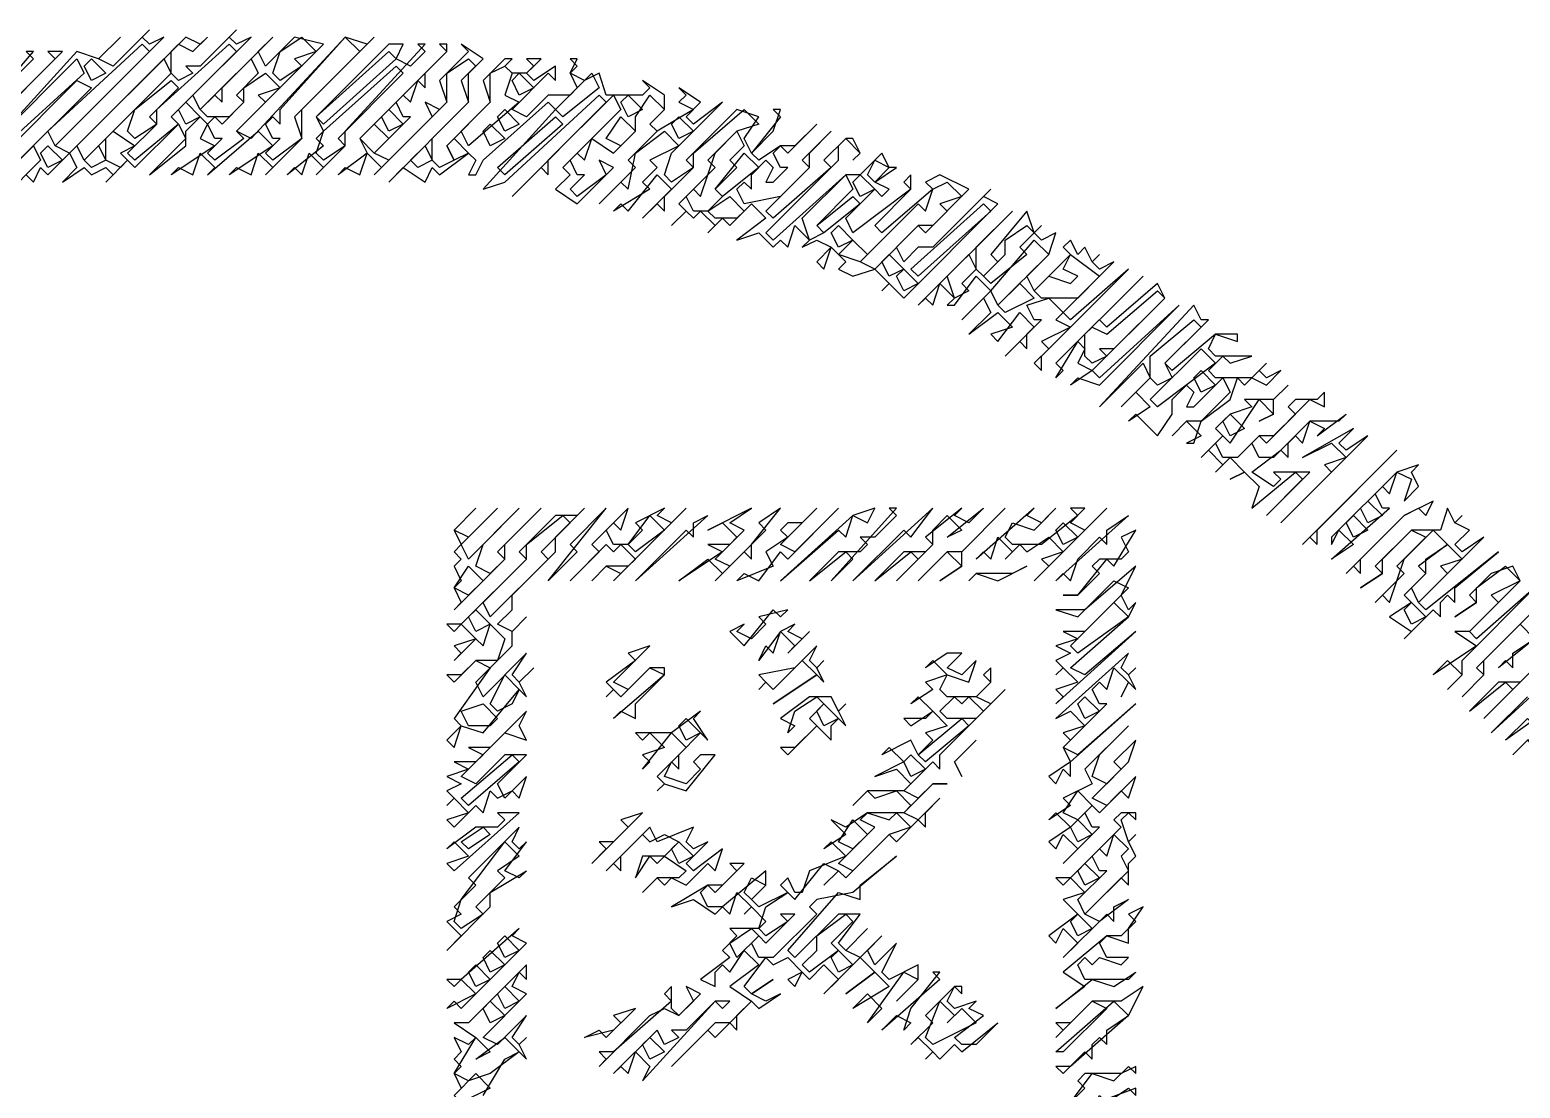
# Model space of a CAD drawing. Header units: millimetres. Extents: x 0 to 421, y 0 to 297.
# Drawn here: x 390.24 to 403.29, y 83.76 to 93.03 of the extents above; entities that cross this region are included whole.
import ezdxf

# ---------------------------------------------------------------- set-up
doc = ezdxf.new("R2010")
doc.units = ezdxf.units.MM
doc.layers.add('PDF_TRACE', color=7, linetype='Continuous')

msp = doc.modelspace()

# ---------------------------------------------------------------- linework, layer by layer
at = {"layer": 'PDF_TRACE'}
for points in [[(390.207, 91.758), (390.271, 91.694), (390.334, 91.821), (390.398, 91.758), (390.588, 91.948), (390.652, 91.821), (390.525, 91.694), (390.715, 91.821), (390.779, 91.758), (390.906, 91.821), (390.969, 91.758), (390.906, 91.694), (391.096, 91.885), (391.16, 91.821), (391.541, 92.202), (391.604, 92.075), (391.287, 91.758), (391.604, 92.012), (391.604, 92.139), (391.731, 92.266), (391.795, 92.202), (391.731, 92.075), (391.858, 92.012), (391.477, 91.758), (391.541, 91.821), (391.668, 91.758), (391.731, 91.948), (391.858, 91.821), (391.795, 91.758), (392.239, 92.139), (392.366, 92.012), (391.985, 91.758), (392.049, 91.821), (392.176, 91.758), (392.239, 91.948), (392.366, 91.821), (392.303, 91.758), (392.62, 92.075), (392.62, 92.329), (393.255, 92.964), (393.192, 92.901), (393.001, 92.964), (392.176, 92.075), (392.049, 92.139), (392.811, 92.901), (392.557, 92.964), (392.303, 92.71), (392.239, 92.837), (392.366, 92.964), (391.731, 92.329), (391.668, 92.456), (392.176, 92.964), (392.049, 92.901), (391.985, 92.964), (392.049, 93.028), (391.731, 92.71), (391.604, 92.71), (391.668, 92.647), (391.541, 92.583), (391.477, 92.647), (391.477, 92.837), (391.541, 92.901), (391.668, 92.837), (391.795, 92.964), (391.731, 92.901), (391.604, 92.964), (390.588, 91.948), (390.461, 92.012), (391.414, 92.964), (391.287, 92.901), (391.223, 92.964), (391.287, 93.028), (390.969, 92.71), (390.842, 92.774), (391.033, 92.964), (390.842, 92.774), (390.652, 92.837), (390.017, 92.139)], [(389.89, 92.202), (390.525, 92.837), (390.398, 92.837), (390.461, 92.774), (390.017, 92.329)], [(389.89, 92.393), (390.271, 92.837), (390.207, 92.837), (390.271, 92.774), (390.017, 92.52)], [(390.017, 91.948), (390.652, 92.583), (390.779, 92.52), (390.08, 91.821)], [(389.826, 91.567), (390.271, 92.012), (390.334, 91.885), (390.017, 91.567)], [(403.479, 88.011), (402.907, 87.44), (402.971, 87.376), (402.78, 87.186), (402.971, 87.376), (402.971, 87.503), (403.288, 87.821), (403.415, 87.694), (403.098, 87.44), (403.161, 87.503), (403.225, 87.44), (403.225, 87.567), (403.415, 87.694)], [(403.415, 87.44), (403.288, 87.313), (403.098, 87.313), (402.844, 87.059), (403.161, 87.313), (403.225, 87.249), (402.971, 86.995), (403.669, 87.694)], [(403.796, 87.567), (403.034, 86.868), (403.352, 87.186)], [(394.208, 83.693), (394.398, 84.011), (394.525, 84.074), (394.589, 84.011), (394.525, 84.138), (394.589, 84.201), (394.525, 84.138), (394.462, 84.201), (394.589, 84.392), (394.335, 84.138), (394.208, 84.201), (394.589, 84.582), (394.462, 84.646), (394.525, 84.773), (394.589, 84.709), (394.589, 84.836), (394.081, 84.328), (393.954, 84.328), (394.144, 84.201), (394.081, 84.138), (393.954, 84.201), (394.017, 84.074), (393.954, 84.011), (394.017, 83.947), (393.954, 83.884), (394.017, 83.757)]]:
    msp.add_lwpolyline(points, dxfattribs=at)
for points in [[(393.001, 92.964), (393.128, 92.837), (392.557, 92.266), (392.62, 92.075), (392.366, 91.885), (392.303, 91.948), (392.43, 92.075), (392.366, 92.075), (392.303, 92.202), (392.366, 92.266), (392.43, 92.202), (392.43, 92.329)], [(392.62, 92.964), (392.747, 92.837), (392.557, 92.774), (392.62, 92.71), (392.43, 92.583), (392.366, 92.647), (392.43, 92.837)], [(391.223, 92.901), (391.287, 92.837), (390.461, 92.012), (390.398, 92.139)], [(391.985, 92.901), (392.049, 92.837), (391.477, 92.266), (391.541, 92.202), (391.16, 91.885), (391.096, 91.948), (391.35, 92.202), (391.35, 92.329)], [(393.7, 92.901), (393.636, 92.901), (393.7, 92.837), (393.573, 92.71), (393.446, 92.774), (393.509, 92.901), (393.382, 92.901), (392.747, 92.266), (392.811, 92.139), (392.747, 92.075), (392.811, 92.012), (392.493, 91.758), (392.557, 91.821), (392.62, 91.758), (392.684, 91.948), (392.811, 91.821), (392.747, 91.758), (393.001, 92.012), (393.001, 92.139)], [(393.382, 92.837), (393.446, 92.774), (392.811, 92.202), (392.747, 92.266)], [(392.938, 91.758), (393.001, 91.821), (393.128, 91.758), (393.192, 91.948), (393.319, 91.821), (393.255, 91.758), (393.89, 92.393), (393.89, 92.647), (394.081, 92.774), (394.144, 92.71), (394.017, 92.583), (394.081, 92.393), (393.382, 91.694), (393.509, 91.821), (393.7, 91.694), (393.763, 91.821), (393.827, 91.758), (394.081, 91.948), (394.144, 91.885), (394.081, 91.758), (394.144, 91.758), (394.208, 91.885), (394.779, 92.393), (394.843, 92.329), (394.208, 91.631), (394.398, 91.694), (395.224, 92.456), (395.287, 92.393), (394.462, 91.567), (394.716, 91.821), (394.779, 91.758), (394.779, 91.885), (395.351, 92.456), (395.414, 92.329), (394.906, 91.821), (394.97, 91.758), (394.843, 91.631), (395.033, 91.504), (395.351, 91.821), (395.224, 91.885), (395.287, 91.758), (395.033, 91.567), (394.97, 91.631), (395.097, 91.758), (395.033, 91.758), (394.97, 91.885), (395.033, 91.948), (395.097, 91.885), (395.16, 92.075), (395.351, 91.948), (395.541, 92.139), (395.541, 92.266), (395.668, 92.456), (395.795, 92.329), (395.668, 92.202), (395.732, 92.139), (395.478, 91.885), (395.541, 91.821), (395.224, 91.504), (395.414, 91.694), (395.478, 91.631), (395.541, 91.948), (395.795, 92.139), (395.922, 92.012), (395.668, 91.885), (395.732, 91.821), (395.605, 91.694), (395.668, 91.631), (395.351, 91.44), (395.414, 91.504), (395.478, 91.44), (395.732, 91.758), (395.859, 91.631), (395.605, 91.377), (395.732, 91.504), (395.795, 91.44), (395.795, 91.567), (396.049, 91.821), (396.049, 91.948), (396.494, 92.329), (396.621, 92.202), (396.43, 92.139), (396.176, 91.885), (396.24, 91.821), (395.922, 91.504), (395.986, 91.44), (395.859, 91.313), (395.986, 91.44), (396.049, 91.377), (396.113, 91.44), (396.24, 91.313), (396.176, 91.25), (396.303, 91.377), (396.367, 91.313), (396.557, 91.504), (396.684, 91.377), (396.43, 91.186), (396.621, 91.25), (396.748, 91.123), (396.811, 91.186), (396.875, 91.123), (396.938, 91.313), (397.065, 91.186), (397.002, 91.123), (397.129, 91.186), (397.256, 91.123), (397.129, 90.996), (397.192, 90.932), (397.256, 91.123), (397.383, 90.996), (397.319, 90.932), (397.446, 90.869), (397.637, 90.932), (397.764, 90.805), (397.7, 90.742), (397.764, 90.805), (397.891, 90.678), (398.716, 91.504), (398.589, 91.567), (398.653, 91.631), (398.145, 91.123), (398.018, 91.123), (397.891, 90.996), (397.827, 91.123), (398.018, 91.313), (398.081, 91.25), (398.462, 91.631), (398.208, 91.758), (398.081, 91.694), (398.145, 91.631), (397.7, 91.25), (397.637, 91.313), (397.954, 91.631), (397.954, 91.758), (397.891, 91.694), (397.954, 91.631), (397.446, 91.25), (397.383, 91.377), (397.637, 91.631), (397.7, 91.567), (397.764, 91.631), (397.637, 91.694), (397.827, 91.821), (397.764, 91.821), (397.7, 91.948), (397.51, 91.758), (397.383, 91.758), (396.748, 91.186), (396.684, 91.25), (397.319, 91.885), (397.319, 92.012), (397.383, 92.075), (397.51, 91.948), (397.446, 91.885), (397.51, 91.948), (397.446, 92.075), (397.383, 92.075), (397.192, 91.885), (397.256, 91.821), (396.748, 91.377), (396.684, 91.44), (397.065, 91.821), (397.065, 91.948), (397.256, 92.139), (397.002, 91.885), (397.065, 91.821), (396.811, 91.567), (396.494, 91.504), (396.43, 91.631), (396.494, 91.694), (396.557, 91.631), (396.557, 91.758), (396.684, 91.885), (396.748, 91.821), (396.684, 91.694), (396.748, 91.694), (396.875, 91.821), (396.811, 91.821), (396.748, 91.948), (396.811, 92.012), (396.875, 91.948), (397.129, 92.202), (396.938, 92.012), (396.811, 92.012), (396.621, 91.885), (396.557, 91.948), (396.748, 92.139), (396.811, 92.329), (396.748, 92.329), (396.811, 92.266), (396.557, 91.948), (396.494, 92.075), (396.621, 92.266), (396.43, 92.329), (395.986, 91.885), (396.049, 91.821), (395.859, 91.694), (395.795, 91.758), (395.859, 91.948), (396.303, 92.393), (396.049, 92.202), (395.986, 92.266), (396.113, 92.393), (395.922, 92.52), (395.986, 92.456), (395.922, 92.393), (396.049, 92.329), (395.732, 92.139), (395.668, 92.202), (395.795, 92.329), (395.795, 92.456), (395.605, 92.583), (395.668, 92.52), (395.605, 92.456), (395.287, 92.456), (395.224, 92.647), (395.097, 92.583), (394.97, 92.647), (395.033, 92.774), (394.97, 92.774), (395.033, 92.71), (394.97, 92.647), (395.033, 92.52), (394.97, 92.456), (394.779, 92.456), (394.589, 92.266), (394.462, 92.329), (394.779, 92.647), (394.843, 92.583), (394.843, 92.71), (394.652, 92.583), (394.589, 92.647), (394.716, 92.774), (394.589, 92.774), (394.652, 92.71), (394.589, 92.647), (394.462, 92.647), (394.398, 92.71), (394.462, 92.774), (394.398, 92.774), (394.208, 92.583), (394.271, 92.393), (393.89, 92.012), (393.954, 91.885), (393.827, 91.821), (393.763, 91.885), (393.763, 92.075), (394.081, 92.393), (394.081, 92.647), (394.208, 92.774), (394.017, 92.901), (394.081, 92.837), (393.827, 92.583), (393.89, 92.393), (393.827, 92.329), (393.7, 92.393), (393.763, 92.266), (393.382, 91.885), (393.255, 91.948), (393.573, 92.266), (393.509, 92.266), (393.446, 92.393), (393.509, 92.456), (393.573, 92.393), (393.636, 92.583), (393.7, 92.52), (393.7, 92.647), (393.89, 92.837), (393.89, 92.901), (393.827, 92.901), (393.89, 92.837), (393.128, 92.075), (393.192, 91.948)], [(390.652, 92.774), (390.715, 92.647), (390.017, 92.012), (389.953, 92.075)], [(391.414, 92.774), (391.477, 92.647), (390.715, 91.885), (390.652, 92.012)], [(390.715, 92.71), (390.779, 92.774), (390.906, 92.647), (390.779, 92.583)], [(392.176, 92.774), (392.239, 92.647), (392.049, 92.456), (392.112, 92.393), (391.985, 92.266), (391.795, 92.266), (391.731, 92.329), (391.858, 92.456), (391.922, 92.393), (391.922, 92.52)], [(393.446, 92.71), (393.509, 92.647), (392.938, 92.075), (393.001, 92.012), (392.811, 91.885), (392.747, 91.948), (392.811, 92.139)], [(394.398, 92.71), (394.462, 92.647), (394.398, 92.456), (394.525, 92.393), (394.081, 92.012), (394.017, 92.139), (394.271, 92.393), (394.271, 92.647)], [(391.477, 92.583), (391.541, 92.52), (391.287, 92.266), (391.35, 92.202), (391.16, 92.075), (391.096, 92.139), (391.16, 92.329)], [(392.303, 92.647), (392.43, 92.52), (392.239, 92.456), (392.303, 92.393), (392.049, 92.139), (392.112, 92.075), (391.858, 91.885), (391.795, 91.948), (391.922, 92.075), (391.858, 92.075), (391.795, 92.202), (391.858, 92.266), (391.922, 92.202), (392.112, 92.393), (392.112, 92.52)], [(394.462, 92.583), (394.525, 92.647), (394.652, 92.52), (394.525, 92.456)], [(395.16, 92.647), (395.224, 92.52), (394.906, 92.266), (394.843, 92.329)], [(391.541, 92.329), (391.604, 92.393), (391.731, 92.266), (391.604, 92.202)], [(395.414, 92.393), (395.478, 92.456), (395.605, 92.329), (395.478, 92.266)], [(393.319, 92.266), (393.382, 92.329), (393.509, 92.202), (393.382, 92.139)], [(394.335, 92.266), (394.398, 92.329), (394.525, 92.202), (394.398, 92.139)], [(394.843, 92.266), (394.906, 92.202), (394.398, 91.758), (394.335, 91.821)], [(395.287, 92.075), (395.414, 92.266), (395.541, 92.139), (395.414, 92.012)], [(395.859, 92.202), (395.922, 92.266), (396.049, 92.139), (395.922, 92.075)], [(390.969, 92.139), (391.16, 92.012), (391.033, 91.948), (391.096, 91.885), (391.033, 91.821), (390.906, 91.885), (390.906, 92.075)], [(393.255, 92.202), (393.382, 92.075), (393.255, 91.948), (393.128, 92.075)], [(394.208, 92.139), (394.271, 92.202), (394.398, 92.075), (394.271, 92.012)], [(396.43, 92.139), (396.494, 92.012), (396.367, 91.885), (396.43, 91.821), (396.24, 91.631), (396.303, 91.567), (396.176, 91.44), (396.049, 91.44), (395.986, 91.567), (396.049, 91.631), (396.113, 91.567), (396.24, 91.948)], [(390.334, 91.948), (390.398, 92.012), (390.525, 91.885), (390.398, 91.821)], [(390.842, 92.012), (390.906, 91.885), (390.779, 91.821), (390.715, 91.885)], [(393.7, 92.012), (393.763, 91.885), (393.636, 91.821), (393.573, 91.885)], [(393.89, 92.012), (393.954, 92.075), (394.081, 91.948), (393.954, 91.885)], [(396.494, 91.948), (396.621, 91.821), (396.303, 91.567), (396.24, 91.631)], [(397.573, 91.758), (397.637, 91.885), (397.764, 91.821), (397.637, 91.694)], [(397.383, 91.758), (397.446, 91.631), (397.129, 91.313), (397.192, 91.25), (397.065, 91.186), (397.002, 91.377)], [(397.446, 91.694), (397.51, 91.758), (397.637, 91.631), (397.51, 91.567)], [(398.399, 91.567), (398.208, 91.504), (398.272, 91.44), (398.145, 91.313), (398.018, 91.313), (397.637, 90.932), (397.51, 90.996), (398.018, 91.504), (398.081, 91.44), (398.145, 91.631), (398.272, 91.694)], [(396.176, 91.44), (396.367, 91.567), (396.494, 91.44), (396.43, 91.377), (396.24, 91.377)], [(397.446, 91.567), (397.51, 91.504), (397.192, 91.25), (397.129, 91.313)], [(398.589, 91.504), (398.653, 91.44), (398.018, 90.869), (397.954, 90.932)], [(398.843, 91.44), (398.018, 90.615), (398.081, 90.678), (398.145, 90.615), (398.208, 90.805), (398.335, 90.678), (398.272, 90.615), (398.335, 90.615), (398.526, 90.869), (398.653, 90.742), (398.399, 90.488), (398.589, 90.678), (398.653, 90.551), (398.462, 90.361), (398.716, 90.551), (398.843, 90.424), (398.653, 90.361), (398.716, 90.297), (398.907, 90.551), (399.034, 90.424), (398.78, 90.17), (398.907, 90.297), (398.97, 90.234), (398.97, 90.361), (399.097, 90.488), (399.034, 90.488), (398.97, 90.615), (399.161, 90.678), (399.288, 90.551), (399.224, 90.488), (399.351, 90.424), (399.097, 90.297), (399.161, 90.234), (399.034, 90.107), (399.097, 90.043), (399.097, 90.17), (399.859, 90.932), (399.351, 90.488), (399.288, 90.551), (399.732, 90.996), (399.605, 90.932), (399.542, 90.996), (399.605, 91.059), (399.542, 90.996), (399.478, 91.123), (399.415, 91.059), (399.351, 91.186), (399.288, 91.123), (399.351, 91.059), (399.034, 90.742), (398.97, 90.869), (399.161, 91.059), (399.224, 91.25), (399.097, 91.186), (399.034, 91.25), (399.097, 91.313), (399.034, 91.25), (398.97, 91.44), (398.653, 91.059), (398.716, 90.996), (398.589, 90.869), (398.526, 90.932), (398.526, 91.123)], [(397.256, 91.25), (397.319, 91.313), (397.446, 91.186), (397.319, 91.123)], [(398.97, 91.313), (399.034, 91.25), (398.907, 91.123), (398.97, 91.059), (398.653, 90.805), (398.589, 90.869), (398.78, 91.059), (398.78, 91.186)], [(397.319, 91.059), (397.446, 91.186), (397.573, 91.059), (397.51, 90.996)], [(399.034, 91.186), (399.161, 91.059), (398.716, 90.615), (398.653, 90.742)], [(397.7, 90.996), (397.764, 91.059), (397.891, 90.932), (397.764, 90.869)], [(398.462, 91.059), (398.526, 90.932), (398.399, 90.805), (398.462, 90.742), (398.335, 90.678), (398.272, 90.869)], [(399.605, 90.869), (399.415, 90.678), (399.097, 90.678), (399.034, 90.742), (399.161, 90.869), (399.351, 90.805), (399.415, 90.869), (399.288, 90.932), (399.351, 91.059)], [(397.827, 90.869), (397.891, 90.932), (398.018, 90.805), (397.891, 90.742)], [(400.304, 90.615), (399.605, 89.98), (399.542, 90.043), (400.177, 90.678), (400.113, 90.805), (399.669, 90.424), (399.605, 90.488), (399.986, 90.869), (399.224, 90.107), (399.288, 90.043), (399.224, 89.98), (399.415, 90.297), (399.478, 90.234), (399.415, 90.107), (399.542, 90.043), (399.351, 89.916), (399.415, 89.98), (399.605, 89.916)], [(398.907, 90.805), (399.034, 90.678), (398.78, 90.551), (398.716, 90.615)], [(400.113, 90.742), (400.177, 90.678), (399.732, 90.234), (399.605, 90.234), (399.669, 90.17), (399.542, 90.107), (399.478, 90.17), (399.478, 90.361), (399.542, 90.424), (399.669, 90.361)], [(401.193, 90.043), (401.066, 89.98), (401.002, 90.043), (401.066, 90.107), (400.939, 89.98), (400.621, 89.98), (400.558, 90.043), (400.685, 90.17), (400.748, 90.107), (400.939, 90.17), (400.621, 90.17), (400.558, 90.234), (400.621, 90.361), (400.812, 90.297), (400.812, 90.361), (400.621, 90.361), (400.24, 90.043), (400.177, 90.107), (400.558, 90.488), (400.494, 90.488), (400.431, 90.615), (399.605, 89.726), (399.986, 90.107), (400.05, 89.98), (399.796, 89.726), (399.923, 89.853), (400.05, 89.726), (399.859, 89.599), (399.923, 89.662), (400.113, 89.472), (400.24, 89.662), (400.24, 89.789), (400.367, 89.916), (400.431, 89.853), (400.367, 89.726), (400.431, 89.726), (400.685, 89.98), (400.748, 89.853), (400.494, 89.599), (400.367, 89.599), (400.24, 89.472), (400.367, 89.599), (400.494, 89.472), (400.367, 89.408), (400.431, 89.408), (400.494, 89.599), (400.748, 89.789), (400.812, 89.98), (400.875, 89.916), (400.939, 89.98), (401.066, 89.916)], [(400.431, 90.488), (400.494, 90.424), (400.177, 90.107), (400.24, 89.98), (400.113, 89.916), (400.05, 89.98), (400.05, 90.17)], [(400.494, 90.234), (400.621, 90.107), (400.113, 89.726), (400.05, 89.789)], [(400.431, 89.98), (400.494, 90.043), (400.621, 89.916), (400.494, 89.853)], [(401.574, 89.853), (401.51, 89.789), (401.32, 89.789), (401.256, 89.726), (401.32, 89.662), (401.129, 89.472), (401.002, 89.472), (400.812, 89.281), (400.685, 89.281), (400.621, 89.408), (400.685, 89.472), (400.748, 89.408), (401.002, 89.789), (401.129, 89.662), (401.002, 89.599), (401.129, 89.662), (401.129, 89.789), (401.256, 89.916), (401.129, 89.789), (400.875, 89.789), (400.939, 89.726), (400.748, 89.662), (400.621, 89.535), (400.685, 89.472), (400.494, 89.281), (400.558, 89.345), (400.685, 89.218), (400.621, 89.154), (400.748, 89.281), (400.875, 89.154), (400.748, 89.091), (400.875, 89.154), (401.002, 89.027), (400.939, 88.837), (401.32, 89.154), (401.383, 89.091), (401.066, 88.773), (401.447, 89.154), (401.129, 89.154), (401.193, 89.091), (401.129, 89.027), (400.939, 89.154), (401.193, 89.345), (401.256, 89.281), (401.256, 89.408), (401.32, 89.472), (401.383, 89.408), (401.447, 89.599), (401.574, 89.535), (401.51, 89.472), (401.764, 89.662), (401.701, 89.599), (401.447, 89.599), (401.129, 89.281), (401.002, 89.281), (400.939, 89.408), (401.002, 89.472), (401.066, 89.408), (401.447, 89.789), (401.574, 89.726)], [(400.685, 89.599), (400.748, 89.662), (400.875, 89.535), (400.748, 89.472)], [(401.955, 89.472), (401.764, 89.345), (401.701, 89.408), (401.828, 89.535), (401.383, 89.281), (401.637, 89.408), (401.764, 89.281), (401.574, 89.218), (401.637, 89.154), (401.193, 88.71)], [(402.209, 89.345), (401.383, 88.519), (401.447, 88.583), (401.51, 88.519), (401.51, 88.646)], [(402.399, 89.218), (402.209, 89.154), (401.637, 88.583), (401.637, 88.519), (401.701, 88.646), (401.828, 88.519), (401.637, 88.392), (402.145, 88.837), (402.082, 88.837), (402.018, 88.964), (402.082, 89.027), (402.145, 88.964), (402.209, 89.154), (402.336, 89.091), (402.272, 88.9), (402.399, 89.027), (402.336, 89.154)], [(402.526, 88.9), (402.272, 88.773), (401.764, 88.265), (401.828, 88.329), (401.891, 88.265), (401.891, 88.392), (402.272, 88.773), (402.399, 88.837), (402.463, 88.773)], [(401.891, 88.837), (401.955, 88.9), (402.082, 88.773), (401.955, 88.71)], [(395.097, 88.837), (395.033, 88.773), (394.843, 88.773), (394.525, 88.456), (394.589, 88.392), (394.017, 87.821), (393.89, 87.821), (393.954, 87.757), (394.017, 87.821), (394.144, 87.694), (393.954, 87.63), (394.017, 87.567), (393.954, 87.503), (394.144, 87.694), (394.208, 87.63), (394.271, 87.821), (394.398, 87.694), (394.335, 87.503), (394.144, 87.503), (394.017, 87.376), (393.89, 87.376), (393.954, 87.313), (394.144, 87.503), (394.271, 87.44), (393.954, 86.995), (394.017, 86.932), (393.89, 86.805), (393.954, 86.741), (394.017, 86.932), (394.208, 86.868), (394.525, 87.249), (394.589, 87.186), (394.525, 87.313), (394.652, 87.44), (394.525, 87.313), (394.462, 87.376), (394.589, 87.567), (394.208, 87.186), (394.144, 87.313), (394.462, 87.63), (394.462, 87.757), (394.589, 87.884), (394.462, 87.757), (394.335, 87.821), (394.462, 87.948), (394.462, 88.075), (394.843, 88.456), (394.843, 88.583)], [(394.716, 88.837), (394.335, 88.456), (394.398, 88.392), (394.271, 88.265), (394.144, 88.329), (394.208, 88.519), (394.525, 88.837), (394.081, 88.392), (394.017, 88.519), (394.335, 88.837), (394.081, 88.583), (393.954, 88.646), (394.144, 88.837), (393.954, 88.646), (394.017, 88.519), (393.954, 88.456), (394.017, 88.392), (393.954, 88.329), (394.017, 88.202), (393.954, 88.138), (394.017, 88.011), (393.954, 87.948), (394.398, 88.392), (394.398, 88.519)], [(394.906, 88.773), (394.97, 88.71), (394.716, 88.456), (394.779, 88.392), (394.271, 87.884), (394.208, 88.011), (394.589, 88.392), (394.589, 88.519)], [(395.287, 88.837), (394.97, 88.519), (395.033, 88.456), (394.779, 88.202)], [(395.986, 88.837), (395.859, 88.71), (395.732, 88.773), (395.795, 88.837), (395.541, 88.71), (395.605, 88.646), (395.478, 88.519), (395.351, 88.519), (395.287, 88.646), (395.351, 88.71), (395.414, 88.646), (395.478, 88.837), (395.16, 88.519), (395.224, 88.456), (394.97, 88.202), (395.287, 88.519), (395.351, 88.456), (395.414, 88.519), (395.541, 88.392), (395.478, 88.329), (395.287, 88.329), (395.16, 88.202), (395.287, 88.329), (395.414, 88.265), (395.351, 88.202)], [(395.668, 88.773), (395.795, 88.646), (395.541, 88.456), (395.478, 88.519)], [(396.176, 88.773), (395.541, 88.202), (395.986, 88.646), (396.049, 88.583), (396.049, 88.71)], [(396.811, 88.837), (396.621, 88.71), (396.684, 88.646), (396.367, 88.329), (396.24, 88.392), (396.494, 88.646), (396.367, 88.71), (396.557, 88.837), (396.176, 88.646), (396.303, 88.71), (396.43, 88.583), (396.367, 88.519), (396.176, 88.519), (396.303, 88.456), (395.922, 88.202), (396.176, 88.392), (396.303, 88.265), (396.24, 88.202), (396.494, 88.456), (396.557, 88.392), (396.557, 88.519)], [(397.319, 88.837), (396.938, 88.456), (396.811, 88.519), (397.129, 88.837), (397.002, 88.71), (396.875, 88.71), (396.811, 88.646), (396.875, 88.583), (396.684, 88.456), (396.748, 88.329), (396.43, 88.202), (396.494, 88.265), (396.621, 88.202), (396.811, 88.456), (396.875, 88.392)], [(397.637, 88.837), (397.446, 88.773), (396.811, 88.202), (397.319, 88.646), (397.383, 88.583), (397.446, 88.773), (397.573, 88.71)], [(397.827, 88.837), (397.764, 88.837), (397.827, 88.773), (397.637, 88.583), (397.51, 88.583), (397.573, 88.519), (397.51, 88.456), (397.319, 88.456), (397.065, 88.202), (397.383, 88.456), (397.446, 88.392), (397.256, 88.202)], [(398.145, 88.837), (397.446, 88.202), (397.891, 88.646), (397.954, 88.583)], [(398.589, 88.837), (398.462, 88.71), (398.335, 88.773), (398.399, 88.837), (398.081, 88.583), (398.145, 88.519), (398.081, 88.456), (397.891, 88.456), (397.637, 88.202), (397.954, 88.456), (398.018, 88.392), (397.827, 88.202), (398.145, 88.519), (398.145, 88.646), (398.272, 88.773), (398.399, 88.646), (398.272, 88.583)], [(398.78, 88.837), (398.399, 88.456), (398.272, 88.456), (398.018, 88.202), (398.272, 88.456), (398.399, 88.329), (398.208, 88.202), (398.399, 88.329), (398.399, 88.456)], [(399.669, 88.837), (399.478, 88.646), (399.351, 88.71), (399.478, 88.837), (399.351, 88.837), (399.415, 88.773), (399.097, 88.519), (398.843, 88.519), (398.78, 88.583), (398.843, 88.71), (399.034, 88.646), (399.224, 88.837), (399.097, 88.71), (398.97, 88.773), (399.034, 88.837), (398.526, 88.392), (398.589, 88.456), (398.653, 88.392), (398.716, 88.583), (398.843, 88.456), (398.78, 88.392), (398.907, 88.519), (398.97, 88.456), (399.161, 88.583), (399.288, 88.456), (399.097, 88.392), (399.161, 88.329), (399.034, 88.202)], [(399.859, 88.773), (399.224, 88.202), (399.288, 88.265), (399.351, 88.202), (399.415, 88.392), (399.605, 88.583), (399.669, 88.519), (399.669, 88.646)], [(401.764, 88.71), (401.828, 88.773), (401.955, 88.646), (401.828, 88.583)], [(402.653, 88.837), (402.59, 88.646), (402.336, 88.646), (402.018, 88.329), (402.082, 88.265), (401.891, 88.138), (402.082, 88.265), (402.082, 88.392), (402.336, 88.646), (402.463, 88.583), (402.209, 88.329), (402.272, 88.265), (402.018, 88.011), (402.082, 88.075), (402.145, 88.011), (402.272, 88.392), (402.526, 88.646), (402.653, 88.519), (402.399, 88.329), (402.463, 88.265), (402.272, 88.075), (402.336, 88.011), (402.145, 87.884), (402.336, 87.757), (402.272, 87.694), (402.526, 87.948), (402.59, 87.884), (402.59, 88.011), (402.653, 88.075), (402.717, 88.011), (402.717, 88.138), (403.098, 88.456), (402.463, 87.948), (402.399, 88.011), (402.971, 88.583), (402.78, 88.456), (402.717, 88.519), (402.844, 88.646), (402.717, 88.71), (402.78, 88.773), (402.717, 88.71)], [(399.224, 88.646), (399.288, 88.71), (399.415, 88.583), (399.288, 88.519)], [(399.923, 88.646), (399.796, 88.583), (399.859, 88.456), (399.796, 88.392), (399.605, 88.392), (399.542, 88.329), (399.605, 88.265), (399.415, 88.075), (399.288, 88.075), (399.415, 88.075), (399.669, 88.392), (399.732, 88.329)], [(402.653, 88.519), (402.78, 88.392), (402.59, 88.329), (402.653, 88.265), (402.399, 88.011), (402.336, 88.138), (402.463, 88.265), (402.463, 88.392)], [(393.954, 88.138), (394.081, 88.329), (394.208, 88.202), (394.081, 88.075)], [(398.97, 88.329), (398.843, 88.265), (398.526, 88.265), (398.462, 88.202), (398.526, 88.265), (398.716, 88.202)], [(399.923, 88.329), (399.478, 87.948), (399.224, 87.948), (399.415, 87.884), (399.732, 88.202), (399.859, 88.138), (399.478, 87.757), (399.288, 87.757), (399.415, 87.694), (399.224, 87.63), (399.351, 87.567), (399.224, 87.503), (399.288, 87.44), (399.224, 87.376), (399.288, 87.44), (399.415, 87.313), (399.224, 87.249), (399.288, 87.186), (399.224, 87.122), (399.923, 87.757), (399.478, 87.376), (399.351, 87.44), (399.859, 87.884), (399.923, 88.011), (399.859, 87.948), (399.796, 88.075)], [(403.225, 88.329), (403.034, 88.265), (402.844, 88.075), (402.907, 88.011), (402.717, 87.884), (402.907, 88.011), (402.907, 88.138), (403.161, 88.329), (403.288, 88.202), (403.034, 88.075), (403.098, 88.011), (402.844, 87.757), (402.717, 87.757), (402.907, 87.63), (402.526, 87.376), (402.653, 87.503), (402.78, 87.376), (402.653, 87.249), (402.78, 87.376), (402.78, 87.503), (403.415, 88.138), (402.907, 87.694), (402.844, 87.757), (403.288, 88.202)], [(399.732, 88.011), (399.859, 87.884), (399.415, 87.567), (399.351, 87.63)], [(402.272, 87.948), (402.336, 88.011), (402.463, 87.884), (402.336, 87.821)], [(394.081, 87.884), (394.144, 87.948), (394.271, 87.821), (394.144, 87.757)], [(396.875, 87.948), (396.621, 87.884), (396.684, 87.821), (396.557, 87.694), (396.43, 87.757), (396.494, 87.821), (396.367, 87.757), (396.494, 87.63), (396.748, 87.948), (396.811, 87.884)], [(397.065, 87.757), (397.002, 87.694), (396.875, 87.757), (396.938, 87.821), (396.811, 87.757), (396.621, 87.503), (396.684, 87.63), (396.748, 87.567), (396.811, 87.757), (396.938, 87.63), (396.875, 87.567)], [(395.668, 87.63), (395.478, 87.567), (395.541, 87.503), (395.287, 87.313), (395.351, 87.249), (395.287, 87.186), (395.351, 87.249), (395.414, 87.186), (395.668, 87.44), (395.795, 87.376), (395.351, 86.995), (395.414, 87.059), (395.541, 86.995), (395.541, 87.122), (395.795, 87.376), (395.795, 87.44), (395.668, 87.44), (395.478, 87.249), (395.351, 87.313)], [(398.653, 87.44), (398.589, 87.376), (398.653, 87.313), (398.526, 87.186), (398.272, 87.186), (398.208, 87.249), (398.272, 87.376), (398.462, 87.313), (398.526, 87.503), (398.399, 87.376), (398.272, 87.44), (398.399, 87.567), (398.272, 87.567), (398.081, 87.44), (398.145, 87.503), (398.272, 87.376), (398.081, 87.313), (398.145, 87.249), (397.954, 87.122), (398.018, 87.186), (398.145, 87.059), (398.081, 86.995), (397.891, 86.995), (397.954, 86.932), (398.145, 87.059), (398.272, 86.932), (398.081, 86.868), (398.145, 86.805), (398.018, 86.678), (397.954, 86.805), (397.7, 86.678), (397.764, 86.741), (397.891, 86.614), (397.637, 86.487), (397.827, 86.551), (397.954, 86.424), (397.891, 86.36), (397.573, 86.36), (397.446, 86.233), (397.573, 86.36), (397.637, 86.297), (397.827, 86.36), (397.954, 86.233), (397.891, 86.17), (397.573, 86.17), (397.383, 86.043), (397.256, 86.106), (397.383, 85.979), (397.192, 85.852), (397.256, 85.916), (397.383, 85.789), (397.065, 85.662), (397.002, 85.471), (396.938, 85.471), (396.875, 85.598), (396.811, 85.535), (396.875, 85.471), (396.621, 85.344), (396.557, 85.408), (396.684, 85.535), (396.684, 85.662), (396.303, 85.344), (396.176, 85.344), (396.113, 85.471), (396.176, 85.535), (396.24, 85.471), (396.494, 85.725), (396.367, 85.725), (396.43, 85.662), (396.303, 85.535), (396.176, 85.535), (395.859, 85.344), (396.049, 85.408), (396.24, 85.281), (396.303, 85.344), (396.367, 85.281), (396.43, 85.471), (396.557, 85.344), (396.494, 85.281), (396.557, 85.344), (396.684, 85.217), (396.621, 85.154), (396.367, 85.154), (396.43, 85.09), (396.303, 84.963), (396.367, 84.9), (396.113, 84.709), (396.24, 84.646), (396.24, 84.773), (396.303, 84.836), (396.367, 84.773), (396.494, 84.963), (396.621, 84.836), (396.367, 84.646), (396.557, 84.519), (396.367, 84.328), (396.24, 84.328), (395.859, 83.947), (396.176, 84.265), (396.24, 84.201), (396.367, 84.328), (396.43, 84.265), (396.43, 84.392), (396.557, 84.519), (396.621, 84.455), (396.811, 84.582), (396.684, 84.519), (396.557, 84.582), (396.748, 84.709), (396.557, 84.582), (396.494, 84.646), (396.684, 84.9), (396.748, 84.836), (396.875, 84.9), (397.002, 84.773), (396.875, 84.709), (396.938, 84.646), (397.002, 84.773), (397.065, 84.709), (397.192, 84.836), (397.319, 84.709), (397.192, 84.582), (397.51, 84.9), (397.637, 84.773), (397.383, 84.582), (397.637, 84.773), (397.764, 84.646), (397.446, 84.455), (397.573, 84.582), (397.7, 84.455), (397.573, 84.328), (397.891, 84.773), (398.018, 84.709), (397.827, 84.519), (398.018, 84.709), (398.018, 84.836), (397.764, 84.709), (397.7, 84.773), (397.827, 85.027), (397.637, 84.836), (397.573, 84.963), (397.7, 85.09), (397.51, 84.9), (397.383, 84.963), (397.573, 85.154), (397.383, 84.963), (397.319, 85.027), (397.51, 85.281), (397.319, 85.281), (396.938, 84.9), (396.875, 84.963), (397.319, 85.471), (397.51, 85.408), (397.51, 85.535), (397.827, 85.789), (397.446, 85.471), (397.129, 85.408), (397.065, 85.344), (397.129, 85.281), (396.748, 84.9), (396.621, 84.9), (396.557, 85.027), (396.621, 85.09), (396.684, 85.027), (396.938, 85.281), (396.811, 85.281), (396.875, 85.217), (396.684, 85.09), (396.621, 85.154), (396.684, 85.344), (396.875, 85.471), (396.938, 85.408), (397.192, 85.725), (397.319, 85.662), (397.192, 85.535), (397.319, 85.662), (397.383, 85.598), (397.764, 85.979), (397.827, 85.916), (398.018, 86.106), (398.081, 86.043), (398.081, 86.17), (398.208, 86.297), (398.018, 86.106), (397.891, 86.17), (398.145, 86.424), (398.272, 86.424), (398.145, 86.424), (398.018, 86.297), (397.891, 86.36), (398.145, 86.614), (398.208, 86.551), (398.208, 86.678), (398.78, 87.249), (398.653, 87.122), (398.526, 87.186), (398.653, 87.313)], [(397.129, 87.63), (396.938, 87.44), (396.621, 87.376), (396.684, 87.313), (396.621, 87.249), (396.684, 87.313), (396.748, 87.249), (397.002, 87.503), (397.129, 87.376), (396.748, 87.122), (397.129, 87.376), (397.192, 87.313), (397.129, 87.44), (397.192, 87.503), (397.129, 87.44), (397.065, 87.503)], [(399.859, 87.567), (399.224, 86.995), (399.351, 87.059), (399.478, 86.932), (399.288, 86.868), (399.351, 86.805), (399.288, 86.741), (399.351, 86.614), (399.161, 86.487), (399.224, 86.424), (399.288, 86.551), (399.351, 86.487), (399.351, 86.614), (399.923, 87.122), (399.415, 86.678), (399.288, 86.741), (399.669, 87.122), (399.605, 87.122), (399.542, 87.249), (399.605, 87.313), (399.669, 87.249), (399.732, 87.44), (399.859, 87.313), (399.796, 87.186), (399.859, 87.313), (399.923, 87.249), (399.859, 87.376), (399.923, 87.44), (399.859, 87.376), (399.796, 87.44)], [(404.114, 87.44), (403.923, 87.313), (403.86, 87.376), (403.923, 87.503), (403.987, 87.503), (403.542, 87.186), (403.606, 87.122), (403.161, 86.805), (403.352, 86.995), (403.415, 86.932), (403.606, 87.122), (403.669, 87.313), (403.796, 87.376), (403.923, 87.249), (403.733, 87.186), (403.796, 87.122), (403.479, 86.805), (403.352, 86.805), (403.225, 86.678), (403.352, 86.805), (403.415, 86.741)], [(394.398, 87.376), (394.525, 87.249), (394.462, 87.122), (394.335, 87.059), (394.271, 87.122)], [(397.383, 87.122), (397.319, 87.059), (397.256, 87.186), (397.065, 87.186), (396.811, 86.995), (396.938, 86.932), (396.875, 86.868), (396.938, 87.059), (397.129, 87.186), (397.192, 87.122), (397.065, 86.995), (397.129, 86.932), (396.938, 86.741), (396.811, 86.741), (396.875, 86.678), (397.129, 86.932), (397.256, 86.805), (397.256, 86.932), (397.319, 86.995), (397.383, 86.932), (397.319, 87.059)], [(398.208, 87.059), (398.335, 87.186), (398.399, 87.122), (398.462, 87.186), (398.589, 87.059), (398.526, 86.995), (398.272, 86.995)], [(399.415, 87.122), (399.478, 87.186), (399.605, 87.059), (399.478, 86.995)], [(394.589, 87.059), (394.271, 86.741), (394.081, 86.741), (394.208, 86.678), (394.144, 86.614), (393.954, 86.614), (394.081, 86.551), (393.89, 86.487), (394.017, 86.424), (393.89, 86.36), (393.954, 86.297), (393.89, 86.233), (393.954, 86.297), (394.081, 86.17), (393.89, 86.106), (393.954, 86.043), (394.144, 86.233), (394.208, 86.17), (394.271, 86.36), (394.335, 86.297), (394.462, 86.36), (394.525, 86.297), (394.589, 86.487), (394.398, 86.297), (394.335, 86.424), (394.589, 86.678), (394.398, 86.678), (394.144, 86.424), (394.017, 86.487), (394.398, 86.868), (394.589, 86.805), (394.525, 86.932)], [(394.017, 87.059), (394.208, 87.122), (394.335, 86.995), (394.271, 86.932), (394.081, 86.932)], [(396.113, 87.059), (395.859, 86.868), (395.541, 86.868), (395.605, 86.805), (395.668, 86.868), (395.795, 86.741), (395.605, 86.678), (395.668, 86.614), (395.605, 86.551), (395.859, 86.868), (395.986, 86.741), (395.732, 86.487), (395.795, 86.424), (395.732, 86.36), (395.795, 86.424), (395.986, 86.36), (396.24, 86.678), (396.113, 86.678), (396.049, 86.614), (396.113, 86.551), (395.986, 86.424), (395.795, 86.487), (395.859, 86.614), (395.922, 86.551), (395.922, 86.678), (396.113, 86.868), (396.176, 86.805), (396.049, 86.995)], [(397.129, 87.059), (397.192, 87.122), (397.319, 86.995), (397.192, 86.932)], [(395.922, 86.932), (395.986, 86.995), (396.113, 86.868), (395.986, 86.805)], [(398.399, 86.995), (398.462, 86.932), (398.081, 86.614), (398.018, 86.678)], [(399.859, 86.932), (399.478, 86.551), (399.542, 86.424), (399.288, 86.297), (399.351, 86.233), (399.161, 86.106), (399.224, 86.17), (399.351, 86.043), (399.161, 85.916), (399.224, 85.852), (399.288, 85.979), (399.415, 85.852), (399.288, 85.725), (399.605, 86.043), (399.542, 86.043), (399.478, 86.17), (399.542, 86.233), (399.605, 86.17), (399.796, 86.36), (399.859, 86.297), (399.923, 86.487), (399.669, 86.233), (399.542, 86.297), (399.859, 86.614), (399.923, 86.805), (399.732, 86.614), (399.796, 86.551), (399.669, 86.424), (399.542, 86.487), (399.605, 86.678)], [(398.526, 86.805), (398.335, 86.614), (398.399, 86.487), (398.335, 86.614)], [(394.462, 86.678), (394.525, 86.614), (394.081, 86.233), (394.017, 86.297)], [(397.891, 86.614), (397.954, 86.678), (398.081, 86.551), (397.954, 86.487)], [(399.288, 86.17), (399.415, 86.36), (399.542, 86.233), (399.415, 86.106)], [(394.525, 86.17), (394.335, 86.17), (394.398, 86.106), (394.335, 86.043), (394.144, 86.043), (393.89, 85.852), (393.954, 85.916), (394.081, 85.789), (393.89, 85.725), (393.954, 85.662)], [(395.605, 86.17), (395.414, 86.106), (395.478, 86.043), (395.351, 85.916), (395.224, 85.916), (395.287, 85.852), (395.16, 85.725)], [(397.954, 86.043), (397.764, 85.979), (397.446, 85.662), (397.319, 85.725), (397.637, 86.043), (397.51, 86.106), (397.573, 86.17), (397.764, 86.106), (397.827, 86.17)], [(399.923, 86.17), (399.796, 86.17), (399.732, 86.106), (399.796, 86.043), (399.351, 85.598), (399.224, 85.598), (399.288, 85.535), (399.351, 85.598), (399.478, 85.471), (399.288, 85.408), (399.415, 85.281), (399.161, 85.09), (399.224, 85.027), (399.288, 85.154), (399.415, 85.027), (399.288, 84.9), (399.669, 85.281), (399.732, 85.217), (399.732, 85.344), (399.859, 85.408), (399.605, 85.217), (399.478, 85.281), (399.796, 85.598), (399.859, 85.535), (399.859, 85.725), (399.923, 85.789), (399.859, 85.916), (399.923, 85.979), (399.859, 85.916), (399.796, 86.106), (399.859, 86.17), (399.923, 86.106)], [(394.525, 86.043), (394.081, 85.598), (394.144, 85.535), (393.954, 85.344), (394.017, 85.281), (393.89, 85.217), (394.017, 85.09), (393.89, 84.963), (394.271, 85.344), (394.271, 85.471), (394.589, 85.662), (394.525, 85.598), (394.398, 85.662), (394.589, 85.916), (394.525, 85.852), (394.462, 85.916)], [(394.208, 86.043), (394.271, 85.979), (394.081, 85.852), (394.017, 85.916)], [(395.287, 85.662), (395.351, 85.725), (395.414, 85.662), (395.414, 85.789), (395.605, 85.979), (395.668, 85.916), (395.795, 85.979), (395.922, 85.916), (395.795, 85.789), (395.605, 85.789), (395.541, 85.598), (395.668, 85.789), (395.732, 85.725), (395.795, 85.789), (395.986, 85.662), (395.922, 85.598), (395.732, 85.598), (395.605, 85.471), (395.732, 85.598), (395.795, 85.535), (395.859, 85.598), (395.986, 85.535), (396.176, 85.725), (396.24, 85.662), (396.303, 85.852), (396.049, 85.662), (395.986, 85.725), (396.176, 85.916), (396.049, 85.852), (395.986, 85.916), (396.049, 86.043), (395.732, 85.916), (395.668, 86.043)], [(397.319, 85.916), (397.446, 86.106), (397.573, 85.979), (397.446, 85.852)], [(399.351, 86.043), (399.415, 86.106), (399.542, 85.979), (399.415, 85.916)], [(394.398, 85.916), (394.525, 85.789), (394.335, 85.662), (394.398, 85.598), (394.144, 85.344), (394.208, 85.281), (394.017, 85.154), (393.954, 85.217), (394.017, 85.408)], [(395.859, 85.852), (395.922, 85.916), (396.049, 85.789), (395.922, 85.725)], [(399.732, 85.979), (399.859, 85.852), (399.796, 85.789), (399.859, 85.662), (399.478, 85.281), (399.415, 85.408), (399.669, 85.662), (399.605, 85.662), (399.542, 85.789), (399.605, 85.852), (399.669, 85.789)], [(399.415, 85.662), (399.478, 85.725), (399.605, 85.598), (399.478, 85.535)], [(396.494, 85.471), (396.557, 85.598), (396.684, 85.535), (396.557, 85.408)], [(399.986, 85.344), (399.859, 85.281), (399.923, 85.217), (399.796, 85.09), (399.669, 85.09), (399.288, 84.773), (399.478, 84.646), (399.224, 84.455), (399.542, 84.709), (399.732, 84.646), (399.923, 84.773), (399.859, 84.709), (399.478, 84.709), (399.415, 84.836), (399.478, 84.9), (399.542, 84.836), (399.605, 84.9), (399.796, 84.836), (399.859, 84.9), (399.669, 84.9), (399.605, 85.027), (399.669, 85.09), (399.859, 85.027), (399.859, 85.154)], [(397.383, 85.281), (397.446, 85.217), (397.256, 85.027), (397.319, 84.963), (397.065, 84.773), (397.002, 84.836), (397.129, 84.963), (397.129, 85.09)], [(399.351, 85.217), (399.415, 85.281), (399.542, 85.154), (399.415, 85.09)], [(394.525, 85.154), (394.017, 84.709), (393.89, 84.709), (393.954, 84.646), (394.017, 84.709), (394.144, 84.582), (393.89, 84.455), (393.954, 84.519), (394.017, 84.455), (394.589, 85.027), (394.462, 85.09)], [(394.335, 85.027), (394.398, 85.09), (394.525, 84.963), (394.398, 84.9)], [(396.557, 85.154), (396.621, 85.09), (396.43, 84.9), (396.367, 85.027)], [(394.208, 84.9), (394.271, 84.963), (394.398, 84.836), (394.271, 84.773)], [(397.256, 84.9), (397.319, 84.963), (397.446, 84.836), (397.319, 84.773)], [(394.081, 84.773), (394.144, 84.836), (394.271, 84.709), (394.144, 84.646)], [(398.208, 84.773), (398.145, 84.773), (398.208, 84.709), (397.7, 84.265), (397.827, 84.392), (397.954, 84.328), (397.891, 84.265), (397.954, 84.455)], [(394.335, 84.582), (394.398, 84.646), (394.525, 84.519), (394.398, 84.455)], [(396.113, 84.582), (395.986, 84.646), (396.049, 84.519), (395.922, 84.392), (395.859, 84.455), (395.859, 84.646), (395.795, 84.582), (395.859, 84.519), (395.351, 84.074), (395.224, 84.074), (395.287, 84.011), (395.224, 83.947), (395.668, 84.392), (395.795, 84.455), (395.922, 84.392)], [(398.716, 84.328), (398.526, 84.138), (398.399, 84.138), (398.335, 84.201), (398.589, 84.392), (398.462, 84.455), (398.526, 84.519), (398.335, 84.455), (398.272, 84.519), (398.335, 84.646), (398.399, 84.582), (398.399, 84.646), (398.335, 84.646), (398.081, 84.392), (398.145, 84.328), (397.954, 84.138), (398.018, 84.201), (398.145, 84.074), (398.081, 84.011), (398.145, 84.074), (398.208, 84.011), (398.335, 84.138), (398.399, 84.074)], [(399.986, 84.646), (399.796, 84.519), (399.542, 84.519), (399.351, 84.328), (399.224, 84.328), (399.288, 84.265), (399.224, 84.201), (399.542, 84.519), (399.669, 84.455), (399.288, 84.074), (399.224, 84.074), (399.732, 84.519), (399.859, 84.392), (399.351, 83.947), (399.224, 83.947), (399.288, 83.884), (399.478, 84.074), (399.542, 84.011), (399.542, 84.138), (399.605, 84.201), (399.669, 84.138), (399.669, 84.265), (399.859, 84.392)], [(394.208, 84.455), (394.271, 84.519), (394.398, 84.392), (394.271, 84.328)], [(395.541, 84.455), (395.351, 84.392), (395.414, 84.328), (395.351, 84.265), (395.097, 84.201), (395.224, 84.265), (395.287, 84.201)], [(396.367, 84.519), (396.24, 84.519), (395.986, 84.265), (395.859, 84.265), (395.922, 84.201), (395.795, 84.138), (395.732, 84.265), (395.351, 83.884), (395.414, 83.947), (395.478, 83.884), (395.541, 84.074), (395.668, 83.947), (395.605, 83.82), (396.24, 84.519), (396.303, 84.455)], [(398.081, 84.201), (398.208, 84.519), (398.335, 84.392), (398.272, 84.328), (398.399, 84.455), (398.526, 84.328), (398.145, 84.138)], [(393.954, 83.884), (394.144, 84.201), (394.271, 84.074), (394.144, 84.011), (394.398, 84.201), (394.525, 84.074), (394.271, 83.884), (394.081, 83.82)], [(395.605, 84.138), (395.668, 84.201), (395.795, 84.074), (395.668, 84.011)], [(399.923, 83.947), (399.796, 83.884), (399.478, 83.884), (399.415, 83.82), (399.478, 83.757), (399.351, 83.63), (399.415, 83.503), (399.351, 83.439), (399.478, 83.566), (399.605, 83.439), (399.478, 83.376), (399.669, 83.503), (399.542, 83.566), (399.605, 83.693), (399.669, 83.63), (399.859, 83.757), (399.923, 83.693), (399.923, 83.757), (399.415, 83.566), (399.351, 83.63), (399.542, 83.884), (399.732, 83.82), (399.859, 83.947), (399.923, 83.884)], [(394.144, 83.884), (394.271, 83.757), (394.017, 83.63), (393.954, 83.693)]]:
    msp.add_lwpolyline(points, close=True, dxfattribs=at)

doc.saveas('drawing.dxf')
